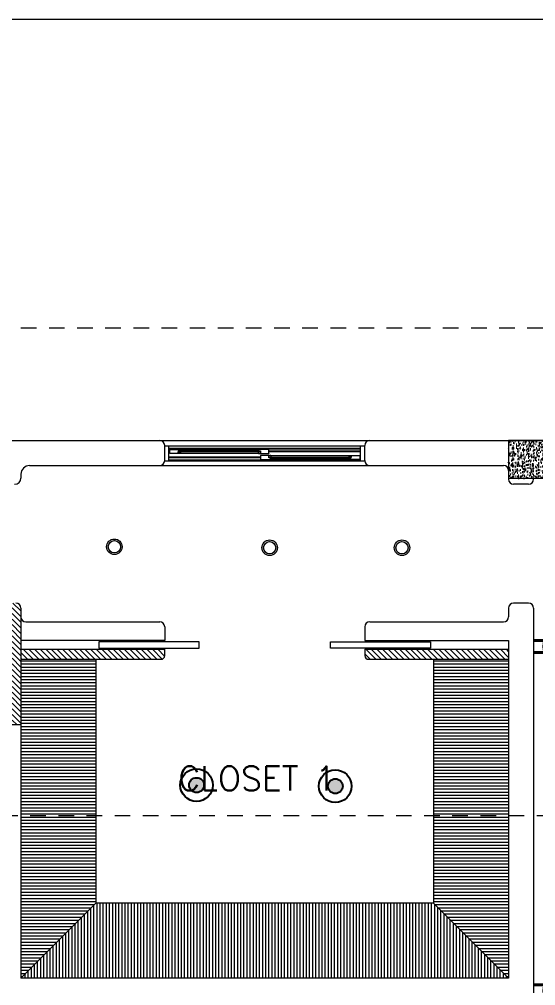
# Model space of a CAD drawing. Header units: metres. Extents: x 14 to 2416, y -346 to 476.
# Drawn here: x 144.46 to 148.59, y -136.29 to -128.56 of the extents above; entities that cross this region are included whole.
import ezdxf

# ---------------------------------------------------------------- set-up
doc = ezdxf.new("R2010")
doc.units = ezdxf.units.M
for name, pattern in [('0', [0]), ('CONTINUA', [0]), ('HIDDEN2', [0.1875, 0.125, -0.0625])]:
    doc.linetypes.add(name, pattern=pattern)
doc.layers.get('0').update_dxf_attribs({"linetype": '0', "lineweight": 20})
doc.layers.get('Defpoints').update_dxf_attribs({"color": 6})
for name, color, linetype, lineweight in [('A-ANNO-TEXT', 20, 'Continuous', 13), ('A-DOOR', 35, 'Continuous', 5), ('A-WALL', 250, 'Continuous', 20), ('baños', 251, 'Continuous', 0), ('closets', 253, 'Continuous', 0), ('Columnas', 7, 'Continuous', 18), ('cristales', 131, 'Continuous', 0), ('E Salida TCorrientes', 24, 'CONTINUA', 40), ('MAVA -LUMINARIAS', 1, 'Continuous', 18), ('PLF 01', 252, 'Continuous', 9), ('textos', 7, 'Continuous', 0)]:
    doc.layers.add(name, color=color, linetype=linetype, lineweight=lineweight)
for name, color, linetype in [('HATCH', 8, 'Continuous'), ('MAVA LUM', 1, 'Continuous'), ('MAVA Luminarias', 1, 'Continuous')]:
    doc.layers.add(name, color=color, linetype=linetype)
doc.layers.add('Techos 1', color=7, linetype='HIDDEN2', lineweight=9, true_color=0x42391a)
doc.styles.add('DIMTEXT', font='dim.shx', dxfattribs={"width": 0.75})
doc.styles.get("Standard").update_dxf_attribs({"font": 'arial.ttf', "height": 0.1875})

# ---------------------------------------------------------------- blocks, each defined once
blk = doc.blocks.new('A$C89702949')
at = {"layer": 'HATCH'}
h = blk.add_hatch(dxfattribs=at)
h.set_pattern_fill('AR-CONC', color=256, scale=0.00032)
h.set_pattern_definition([(50, (114.33107, 55.238796), (0.058299094, -0.005100507), [0.006096, -0.067056]), (355, (114.33107, 55.238796), (-0.011277895, 0.06113819), [0.0048768, -0.053644987]), (100.451445, (114.33593, 55.23837), (0.0470212, 0.05603768), [0.005180803, -0.056988878]), (46.1842, (114.33107, 55.25505), (0.086745293, -0.013453545), [0.009144, -0.100584]), (96.63556, (114.3383, 55.25393), (0.07596932, 0.07917636), [0.00777121, -0.085483395]), (351.18415, (114.33107, 55.25505), (0.07596932, 0.07917636), [0.00731519, -0.080467114]), (21, (114.3392, 55.25099), (0.048516605, -0.032724863), [0.006096, -0.067056]), (326, (114.3392, 55.25099), (0.01977665, 0.05894015), [0.0048768, -0.0536448]), (71.451445, (114.34324, 55.24826), (0.068293254, 0.026215286), [0.005180803, -0.05698878]), (37.5, (114.331071, 55.238796), (0.000988353, 0.0270576124), [0, -0.05299456, 0, -0.0544576, 0, -0.053848]), (7.5, (114.33107, 55.238796), (0.021382292, 0.032057784), [0, -0.03104896, 0, -0.05177536, 0, -0.0205232]), (327.5, (114.312946, 55.238796), (0.0433889905, -0.001833198), [0, -0.02032, 0, -0.0633984, 0, -0.0841248]), (317.5, (114.304818, 55.238796), (0.047401338, 0.008136477), [0, -0.026416, 0, -0.04210304, 0, -0.0597408])])
h.paths.add_polyline_path([(15.3, 19.9891), (15.3, 19.6891), (16.1, 19.6891), (16.1, 19.9891)])
at = {"layer": 'Columnas'}
blk.add_lwpolyline([(15.3, 19.9891), (15.3, 19.6891), (16.1, 19.6891), (16.1, 19.9891)], close=True, dxfattribs=at)
blk = doc.blocks.new('PL BASE 2N NASAS 09')
at = {"layer": 'closets'}
h = blk.add_hatch(dxfattribs=at)
h.set_pattern_fill('LINE', color=256, scale=0.2)
h.set_pattern_definition([(0, (-797.039285, 240.410376), (0, 0.025), [])])
h.paths.add_polyline_path([(173.9475, -6.9617), (173.3475, -6.9617), (173.3475, -8.2117), (173.9475, -8.2117)])
h.paths.add_polyline_path([(173.9475, -8.2117), (173.3475, -8.2117), (173.3475, -8.9117), (173.9475, -9.5117), (173.9475, -9.4417)])
h.paths.add_polyline_path([(170.6475, -8.2117), (170.0475, -8.2117), (170.0475, -9.5117), (170.6475, -8.9117)])
h.paths.add_polyline_path([(170.6475, -6.9617), (170.0475, -6.9617), (170.0475, -8.2117), (170.6475, -8.2117)])
h = blk.add_hatch(dxfattribs=at)
h.set_pattern_fill('LINE', color=256, scale=0.2, angle=90)
h.set_pattern_definition([(90, (-796.989285, 240.460376), (-0.025, 2e-18), [])])
h.paths.add_polyline_path([(173.3475, -8.9117), (170.6475, -8.9117), (170.0475, -9.5117), (173.8705, -9.5114), (173.9475, -9.5117)])
at = {"layer": 'PLF 01'}
h = blk.add_hatch(dxfattribs=at)
h.set_pattern_fill('LINE', color=256, scale=0.01, angle=-45)
h.set_pattern_definition([(315, (0, 0.05), (0.0224506403, 0.0224506403), [])])
edge = h.paths.add_edge_path()
edge.add_line((169.8475, -7.4867), (169.9175, -7.4867))
edge.add_line((169.9175, -7.4867), (169.9175, -6.5117))
edge.add_line((169.9175, -6.5117), (169.8875, -6.5117))
edge.add_arc((169.8875, -6.5517), 0.04, 90, 180)
edge.add_line((169.8475, -6.5517), (169.8475, -7.4867))
edge = h.paths.add_edge_path()
edge.add_arc((170.0075, -6.5517), 0.04, 360, 450)
edge.add_line((170.0075, -6.5117), (169.9775, -6.5117))
edge.add_line((169.9775, -6.5117), (169.9775, -7.4867))
edge.add_line((169.9775, -7.4867), (170.0475, -7.4867))
edge.add_line((170.0475, -7.4867), (170.0475, -6.5517))
h = blk.add_hatch(dxfattribs=at)
h.set_pattern_fill('LINE', color=256, scale=0.01, angle=-45)
h.set_pattern_definition([(315, (-49.91428, -62.667007), (0.0224506403, 0.0224506403), [])])
edge = h.paths.add_edge_path()
edge.add_arc((171.1675, -6.9317), 0.03, 270, 360)
edge.add_line((171.1975, -6.9317), (171.1975, -6.8817))
edge.add_line((171.1975, -6.8817), (170.0475, -6.8817))
edge.add_line((170.0475, -6.8817), (170.0475, -6.9617))
edge.add_line((170.0475, -6.9617), (171.1675, -6.9617))
edge = h.paths.add_edge_path()
edge.add_line((173.9475, -6.9617), (173.9475, -6.8817))
edge.add_line((173.9475, -6.8817), (172.7975, -6.8817))
edge.add_line((172.7975, -6.8817), (172.7975, -6.9317))
edge.add_arc((172.8276, -6.9317), 0.03, 180.04275, 269.95725)
edge.add_line((172.8275, -6.9617), (173.9475, -6.9617))
at = {"layer": 'A-DOOR'}
for p, q in [((171.1475, -5.2117), (172.8375, -5.2117)), ((171.1975, -5.2535), (172.7975, -5.2535)), ((171.2315, -5.3735), (171.2315, -5.2535)), ((172.7635, -5.3735), (172.7635, -5.2535)), ((171.2315, -5.2735), (172.7635, -5.2735)), ((171.2375, -5.286), (171.239, -5.2845)), ((171.2375, -5.313), (171.2375, -5.286)), ((171.239, -5.3145), (171.2375, -5.313)), ((171.239, -5.2845), (171.3197, -5.2845)), ((171.304, -5.3145), (171.239, -5.3145)), ((171.3055, -5.313), (171.304, -5.3145)), ((171.323, -5.2955), (171.3055, -5.2955)), ((171.3055, -5.2955), (171.3055, -5.313)), ((171.3055, -5.2985), (171.3105, -5.2985)), ((171.3055, -5.2985), (171.3105, -5.2985)), ((171.3105, -5.2965), (171.3165, -5.3005)), ((171.3105, -5.3005), (171.3165, -5.2965)), ((171.9503, -5.3155), (171.3188, -5.3155)), ((171.3197, -5.2845), (171.3215, -5.286)), ((171.3197, -5.2845), (171.9494, -5.2845)), ((171.3215, -5.286), (171.3235, -5.294)), ((171.3235, -5.295), (171.323, -5.2955)), ((171.3235, -5.294), (171.3235, -5.295)), ((171.9476, -5.286), (171.9455, -5.294)), ((171.9455, -5.294), (171.9455, -5.295)), ((171.9455, -5.295), (171.946, -5.2955)), ((171.946, -5.2955), (171.9635, -5.2955)), ((171.9494, -5.2845), (171.9476, -5.286)), ((172.03, -5.2845), (171.9494, -5.2845)), ((171.9585, -5.2965), (171.9525, -5.3005)), ((171.9585, -5.3005), (171.9525, -5.2965)), ((171.9635, -5.2985), (171.9585, -5.2985)), ((171.9635, -5.2985), (171.9585, -5.2985)), ((171.9635, -5.2955), (171.9635, -5.313)), ((171.9635, -5.313), (171.965, -5.3145)), ((171.965, -5.3325), (171.9635, -5.334)), ((171.965, -5.3145), (172.03, -5.3145)), ((172.03, -5.3325), (171.965, -5.3325)), ((172.0315, -5.286), (172.03, -5.2845)), ((172.0315, -5.313), (172.03, -5.3145)), ((172.0315, -5.334), (172.03, -5.3325)), ((172.0315, -5.313), (172.0315, -5.286)), ((172.0448, -5.3315), (172.6763, -5.3315)), ((172.6895, -5.334), (172.691, -5.3325)), ((172.691, -5.3325), (172.756, -5.3325)), ((172.756, -5.3325), (172.7575, -5.334)), ((171.1975, -5.3735), (172.7975, -5.3735)), ((171.9635, -5.334), (171.9635, -5.361)), ((171.9635, -5.361), (171.965, -5.3625)), ((171.965, -5.3625), (172.0457, -5.3625)), ((172.0315, -5.3515), (172.0315, -5.334)), ((172.0315, -5.3485), (172.0365, -5.3485)), ((172.0315, -5.3485), (172.0365, -5.3485)), ((172.049, -5.3515), (172.0315, -5.3515)), ((172.0365, -5.3505), (172.0425, -5.3465)), ((172.0365, -5.3465), (172.0425, -5.3505)), ((172.0457, -5.3625), (172.0475, -5.361)), ((172.6754, -5.3625), (172.0457, -5.3625)), ((172.0475, -5.361), (172.0495, -5.353)), ((172.0495, -5.352), (172.049, -5.3515)), ((172.0495, -5.353), (172.0495, -5.352)), ((172.6715, -5.352), (172.672, -5.3515)), ((172.6715, -5.353), (172.6715, -5.352)), ((172.6736, -5.361), (172.6715, -5.353)), ((172.672, -5.3515), (172.6895, -5.3515)), ((172.6754, -5.3625), (172.6736, -5.361)), ((172.756, -5.3625), (172.6754, -5.3625)), ((172.6845, -5.3505), (172.6785, -5.3465)), ((172.6845, -5.3465), (172.6785, -5.3505)), ((172.6895, -5.3485), (172.6845, -5.3485)), ((172.6895, -5.3485), (172.6845, -5.3485)), ((172.6895, -5.3515), (172.6895, -5.334)), ((172.7575, -5.361), (172.756, -5.3625)), ((172.7575, -5.334), (172.7575, -5.361)), ((171.1575, -5.4117), (172.8375, -5.4117))]:
    blk.add_line(p, q, dxfattribs=at)
at = {"layer": 'A-DOOR', "color": 8}
for p, q in [((171.2315, -5.2795), (172.7635, -5.2795)), ((172.7635, -5.2965), (172.0315, -5.2965)), ((172.7635, -5.3025), (172.0315, -5.3025)), ((171.9635, -5.3445), (171.2315, -5.3445)), ((171.9635, -5.3505), (171.2315, -5.3505)), ((171.2315, -5.3675), (172.7635, -5.3675))]:
    blk.add_line(p, q, dxfattribs=at)
at = {"layer": 'A-DOOR'}
for points in [[(171.3055, -5.2985), (171.3105, -5.2985), (171.3105, -5.2985), (171.3055, -5.2985)], [(171.3105, -5.2965), (171.3165, -5.2965), (171.3165, -5.3005), (171.3105, -5.3005)], [(171.3105, -5.2965), (171.9585, -5.2965), (171.9585, -5.3005), (171.3105, -5.3005)], [(171.323, -5.2955), (171.311, -5.2955), (171.311, -5.2965), (171.323, -5.2965)], [(171.323, -5.3005), (171.311, -5.3005), (171.311, -5.3015), (171.323, -5.3015)], [(171.3165, -5.2965), (171.3215, -5.2965), (171.3215, -5.3005), (171.3165, -5.3005)], [(171.946, -5.2955), (171.958, -5.2955), (171.958, -5.2965), (171.946, -5.2965)], [(171.946, -5.3005), (171.958, -5.3005), (171.958, -5.3015), (171.946, -5.3015)], [(171.9525, -5.2965), (171.9475, -5.2965), (171.9475, -5.3005), (171.9525, -5.3005)], [(171.9585, -5.2965), (171.9525, -5.2965), (171.9525, -5.3005), (171.9585, -5.3005)], [(171.9635, -5.2985), (171.9585, -5.2985), (171.9585, -5.2985), (171.9635, -5.2985)], [(172.0315, -5.3485), (172.0365, -5.3485), (172.0365, -5.3485), (172.0315, -5.3485)], [(172.6845, -5.3505), (172.0365, -5.3505), (172.0365, -5.3465), (172.6845, -5.3465)], [(172.0365, -5.3505), (172.0425, -5.3505), (172.0425, -5.3465), (172.0365, -5.3465)], [(172.049, -5.3465), (172.037, -5.3465), (172.037, -5.3455), (172.049, -5.3455)], [(172.049, -5.3515), (172.037, -5.3515), (172.037, -5.3505), (172.049, -5.3505)], [(172.0425, -5.3505), (172.0475, -5.3505), (172.0475, -5.3465), (172.0425, -5.3465)], [(172.672, -5.3465), (172.684, -5.3465), (172.684, -5.3455), (172.672, -5.3455)], [(172.672, -5.3515), (172.684, -5.3515), (172.684, -5.3505), (172.672, -5.3505)], [(172.6785, -5.3505), (172.6735, -5.3505), (172.6735, -5.3465), (172.6785, -5.3465)], [(172.6845, -5.3505), (172.6785, -5.3505), (172.6785, -5.3465), (172.6845, -5.3465)], [(172.6895, -5.3485), (172.6845, -5.3485), (172.6845, -5.3485), (172.6895, -5.3485)], [(171.472, -6.8217), (170.672, -6.8217), (170.672, -6.8717), (171.472, -6.8717)], [(172.5231, -6.8217), (173.3231, -6.8217), (173.3231, -6.8717), (172.5231, -6.8717)]]:
    blk.add_lwpolyline(points, close=True, dxfattribs=at)
for points in [[(171.3077, -5.314, 0.341999), (171.3058, -5.3125), (171.3055, -5.3122), (171.3055, -5.3025), (171.3065, -5.3015), (171.3235, -5.3015), (171.3235, -5.302), (171.3202, -5.3144, -0.339454), (171.3188, -5.3155), (171.3096, -5.3155, -0.341999)], [(171.9614, -5.314, -0.341999), (171.9633, -5.3125), (171.9635, -5.3122), (171.9635, -5.3025), (171.9625, -5.3015), (171.9455, -5.3015), (171.9455, -5.302), (171.9489, -5.3144, 0.339454), (171.9503, -5.3155), (171.9595, -5.3155, 0.341999)], [(172.0337, -5.333, -0.341999), (172.0318, -5.3345), (172.0315, -5.3348), (172.0315, -5.3445), (172.0325, -5.3455), (172.0495, -5.3455), (172.0495, -5.345), (172.0462, -5.3326, 0.339454), (172.0448, -5.3315), (172.0356, -5.3315, 0.341999)], [(172.6874, -5.333, 0.341999), (172.6893, -5.3345), (172.6895, -5.3348), (172.6895, -5.3445), (172.6885, -5.3455), (172.6715, -5.3455), (172.6715, -5.345), (172.6749, -5.3326, -0.339454), (172.6763, -5.3315), (172.6855, -5.3315, -0.341999)]]:
    blk.add_lwpolyline(points, format="xyb", close=True, dxfattribs=at)
at = {"layer": 'A-DOOR', "color": 7}
for points in [[(171.3105, -5.3005), (171.9585, -5.3005), (171.9585, -5.2965), (171.3105, -5.2965)], [(172.6845, -5.3465), (172.0365, -5.3465), (172.0365, -5.3505), (172.6845, -5.3505)]]:
    blk.add_lwpolyline(points, close=True, dxfattribs=at)
at = {"layer": 'A-WALL'}
for p, q in [((169.0876, -5.2117), (171.1575, -5.2117)), ((171.1975, -5.3717), (171.1975, -5.2517)), ((172.7975, -5.3717), (172.7975, -5.2517)), ((172.8375, -5.2117), (175.1325, -5.2117)), ((170.0475, -5.4817), (170.0475, -5.5117)), ((170.1175, -5.4117), (171.1575, -5.4117)), ((172.8375, -5.4117), (173.9075, -5.4117)), ((173.9475, -5.4517), (173.9475, -5.5217)), ((174.1075, -5.5617), (173.9875, -5.5617)), ((174.1475, -5.5217), (174.1475, -5.5117)), ((170.0475, -6.5517), (170.0475, -6.6217)), ((170.0475, -6.5617), (170.0475, -6.5917)), ((173.9475, -6.5517), (173.9475, -6.6217)), ((174.1075, -6.5117), (173.9875, -6.5117)), ((174.1475, -6.5517), (174.1475, -9.8217)), ((170.0475, -6.5961), (170.0475, -9.5117)), ((170.0875, -6.6617), (171.1575, -6.6617)), ((171.1975, -6.7017), (171.1975, -6.8117)), ((172.7975, -6.7017), (172.7975, -6.8117)), ((172.8375, -6.6617), (173.9075, -6.6617)), ((171.1975, -6.8117), (170.0475, -6.8117)), ((172.7975, -6.8117), (173.9475, -6.8117)), ((173.9475, -6.8117), (173.9475, -9.5117)), ((170.0475, -6.8817), (171.1975, -6.8817)), ((171.1975, -6.9317), (171.1975, -6.8817)), ((172.7975, -6.8817), (173.9475, -6.8817)), ((172.7975, -6.8817), (172.7975, -6.9317)), ((170.0475, -6.9617), (171.1675, -6.9617)), ((172.8275, -6.9617), (173.9475, -6.9617)), ((170.0475, -7.4867), (169.8475, -7.4867)), ((173.9475, -9.5117), (170.0475, -9.5117))]:
    blk.add_line(p, q, dxfattribs=at)
for centre, radius, start, end in [((171.1575, -5.2517), 0.04, 360, 89.99977), ((172.8375, -5.2517), 0.04, 90, 180), ((171.1575, -5.3717), 0.04, 270, 360), ((172.8375, -5.3717), 0.04, 180, 270), ((170.1175, -5.4817), 0.07, 90, 180), ((173.9075, -5.4517), 0.04, 360, 90), ((169.9975, -5.5117), 0.05, 270, 0), ((173.9875, -5.5217), 0.04, 180, 270), ((174.1075, -5.5217), 0.04, 270, 360), ((170.0075, -6.5517), 0.04, 360, 90), ((173.9875, -6.5517), 0.04, 90, 180), ((174.1075, -6.5517), 0.04, 0, 90), ((170.0875, -6.6217), 0.04, 180, 270), ((173.9075, -6.6217), 0.04, 270, 0), ((171.1575, -6.7017), 0.04, 0, 90), ((172.8375, -6.7017), 0.04, 90, 180), ((171.1675, -6.9317), 0.03, 270, 0), ((172.8275, -6.9317), 0.03, 180, 270)]:
    blk.add_arc(centre, radius, start, end, dxfattribs=at)
at = {"layer": 'closets'}
for p, q in [((170.6475, -6.9617), (170.6475, -8.9117)), ((173.3475, -6.9617), (173.3475, -8.9117)), ((170.6475, -8.9117), (170.0475, -9.5117)), ((173.3475, -8.9117), (170.6475, -8.9117)), ((173.3475, -8.9117), (173.9475, -9.5117))]:
    blk.add_line(p, q, dxfattribs=at)
at = {"layer": 'cristales', "const_width": 0.004}
for points in [[(171.3215, -5.2985), (171.9475, -5.2985)], [(172.6735, -5.3485), (172.0475, -5.3485)]]:
    blk.add_lwpolyline(points, dxfattribs=at)
at = {"layer": 'Techos 1'}
for p, q in [((157.4475, -4.3117), (185.4975, -4.3117)), ((161.3475, -8.2117), (176.0975, -8.2117))]:
    blk.add_line(p, q, dxfattribs=at)
at = {"color": 1}
blk.add_blockref('A$C89702949', (158.6475, -25.2008), dxfattribs=at)
at = {"layer": 'baños', "linetype": 'Continuous', "flags": 8}
for tag, p in [('MODELNUMBER', (167.1329, -5.6306, 0)), ('TRADENAME', (167.1329, -5.6307, 0)), ('PRODUCT', (167.1329, -5.6307, 0)), ('MATERIAL', (167.1329, -5.6307, 0)), ('MODELNUMBER', (168.3076, -5.6306, 0)), ('TRADENAME', (168.3076, -5.6307, 0)), ('PRODUCT', (168.3076, -5.6307, 0)), ('MATERIAL', (168.3076, -5.6307, 0))]:
    blk.add_attdef(tag, p, '', height=0.0000254, rotation=180.00008, dxfattribs=at)
at = {"layer": 'baños', "linetype": 'Continuous'}
for tag, p, rotation in [('MODELNUMBER', (169.2428, -19.7065), 180.00008), ('TRADENAME', (169.2428, -19.7064), 180.00008), ('MATERIAL', (169.243, -19.7063), 180.00008), ('PRODUCT', (169.243, -19.7064), 180.00008), ('MODELNUMBER', (169.9524, -19.7065), 179.99992), ('MATERIAL', (169.9524, -19.7063), 179.99992), ('TRADENAME', (169.9524, -19.7064), 179.99992), ('PRODUCT', (169.9524, -19.7064), 179.99992)]:
    blk.add_attdef(tag, p, '', height=0.0000254, rotation=rotation, dxfattribs=at)
at = {"layer": 'textos', "insert": (171.3058, -8.0119), "char_height": 0.195, "width": 3.404877, "attachment_point": 7}
blk.add_mtext('{\\Fromans|c0;CLOSET 1}', dxfattribs=at)
blk = doc.blocks.new('PL MUEBLES 2N NASAS 09')
blk.add_blockref('PL BASE 2N NASAS 09', (49.9143, 62.717))
blk = doc.blocks.new('A$C595364de')
blk.add_blockref('PL MUEBLES 2N NASAS 09', (-199.5618, -36.6052))
blk = doc.blocks.new('SUPERFICIAL')
at = {"layer": 'MAVA LUM'}
h = blk.add_hatch(color=256, dxfattribs=at)
h.dxf.hatch_style = 1
edge = h.paths.add_edge_path()
edge.add_arc((0.0008, 0.0016), 0.059, 0, 360)
for radius in [0.1303, 0.0593]:
    blk.add_circle((0.0008, 0.0016, 0), radius, dxfattribs=at)
at = {"ltscale": 1e-05, "style": 'DIMTEXT', "flags": 1}
blk.add_attdef('MULTIPLICADOR', (0.0928, 0.4687), '', height=0.15, dxfattribs=at)
blk = doc.blocks.new('downlight')
at = {"layer": 'MAVA -LUMINARIAS'}
h = blk.add_hatch(color=3, dxfattribs=at)
h.dxf.hatch_style = 1
h.paths.add_polyline_path([(-5.416, -22.4571, 1), (-5.2917, -22.4571, 1)])
h.paths.add_polyline_path([(-5.3048, -22.4571, -1), (-5.4029, -22.4571, -1)], flags=16)
at = {"layer": 'MAVA -LUMINARIAS', "color": 3}
for radius in [0.0622, 0.049]:
    blk.add_circle((-5.3539, -22.4571), radius, dxfattribs=at)
blk = doc.blocks.new('*U425')
at = {"layer": 'E Salida TCorrientes'}
for p, q in [((0.0403, -0.2659), (0.0403, 0)), ((-0.0403, -0.2659), (-0.0403, 0))]:
    blk.add_line(p, q, dxfattribs=at)
blk.add_circle((0, -0.1714), 0.1028, dxfattribs=at)

msp = doc.modelspace()

# ---------------------------------------------------------------- linework, layer by layer
at = {"layer": 'Defpoints', "lineweight": 13}
msp.add_lwpolyline([(113.19, -128.5594), (169.4881, -128.5594), (169.4881, -169.3484), (113.19, -169.3484)], close=True, dxfattribs=at)
msp.add_lwpolyline([(113.19, -128.5594), (169.4881, -128.5594), (169.4881, -169.3484), (113.19, -169.3484)], close=True, dxfattribs=at)

# ---------------------------------------------------------------- block references
at = {"layer": 'A-ANNO-TEXT'}
msp.add_blockref('A$C595364de', (124.0766, -152.828), dxfattribs=at)
msp.add_blockref('A$C595364de', (124.0766, -152.828), dxfattribs=at)
at = {"layer": 'E Salida TCorrientes', "xscale": -1.2, "yscale": 1.2, "zscale": 1.2, "rotation": 90}
for p in [(148.5766, -133.5749), (148.5766, -136.3303)]:
    msp.add_blockref('*U425', p, dxfattribs=at)
at = {"layer": 'MAVA Luminarias'}
for name, p in [('downlight', (150.578, -110.3209)), ('downlight', (150.578, -110.3209)), ('downlight', (151.82, -110.3286)), ('downlight', (151.82, -110.3286)), ('downlight', (152.8782, -110.3286)), ('downlight', (152.8782, -110.3286)), ('SUPERFICIAL', (145.8805, -134.6858, 0)), ('SUPERFICIAL', (145.8805, -134.6858, 0)), ('SUPERFICIAL', (146.99, -134.6941, 0)), ('SUPERFICIAL', (146.99, -134.6941, 0))]:
    msp.add_blockref(name, p, dxfattribs=at)

doc.saveas('drawing.dxf')
